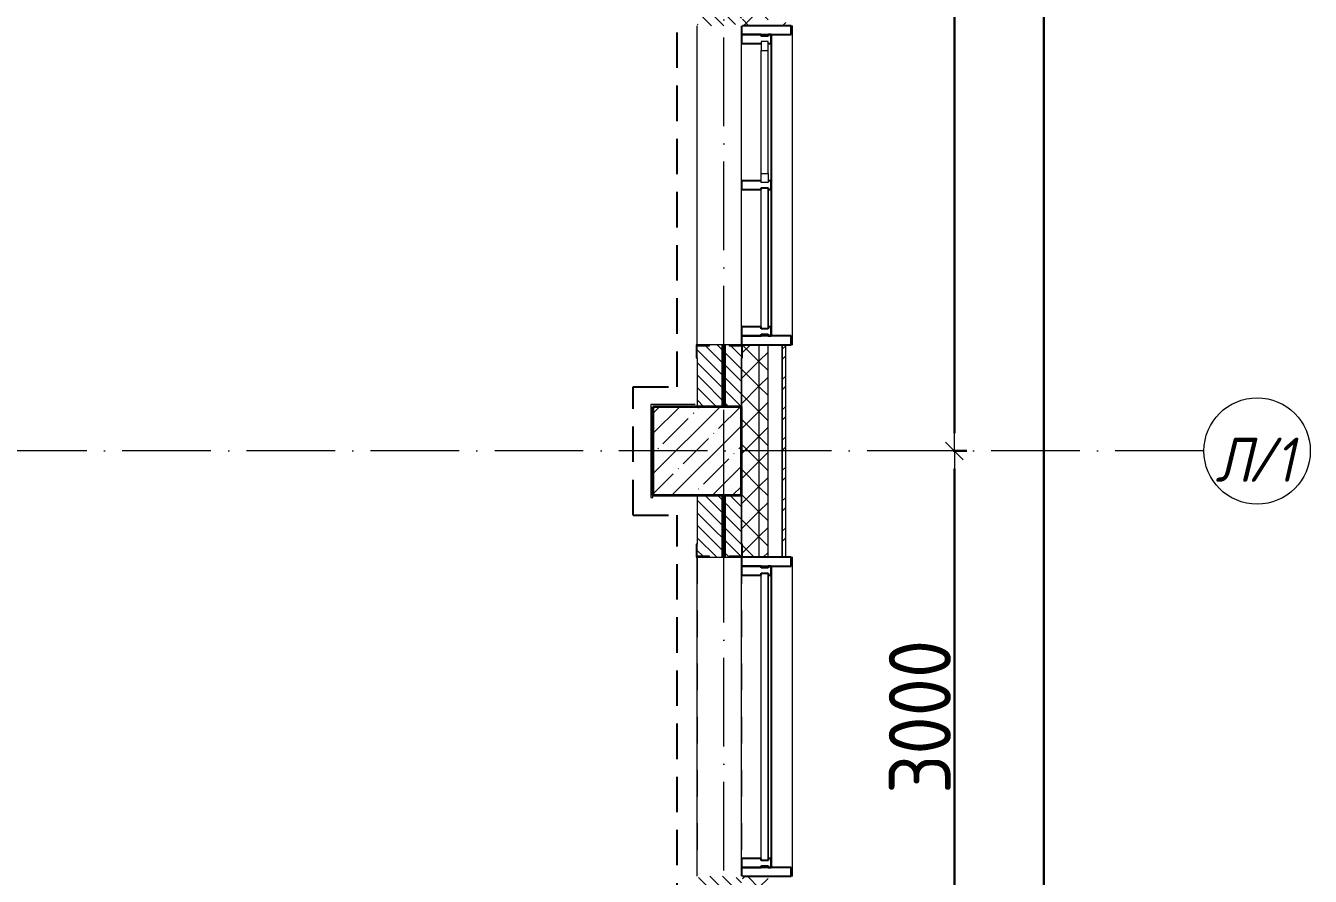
# Model space of a CAD drawing. Header units: millimetres. Extents: x -213536 to 1564669, y -45299 to 942238.
# Drawn here: x 666626 to 673872, y 443985 to 448785 of the extents above; entities that cross this region are included whole.
import ezdxf

# ---------------------------------------------------------------- set-up
doc = ezdxf.new("R2010")
doc.units = ezdxf.units.MM
for name, pattern in [('50_200_ШТРИХ_1Т_ш5_п1_п1_', [700.0000000000001, 500.0000000000001, -100, 0, -100]), ('Штрих короткий', [300, 150, -150]), ('Штриховая _2 мм - 1 мм_', [300, 200, -100])]:
    doc.linetypes.add(name, pattern=pattern)
for name, color, linetype, lineweight in [('0-1', 7, 'Continuous', 5), ('0-2', 7, 'Continuous', 9), ('2.1) ПГП окна 2.8 м', 5, 'Continuous', 30), ('3) ЖБ 4м', 3, 'Continuous', 30), ('Импосты витража', 7, 'Continuous', 9), ('Импосты витража-1', 7, 'Continuous', 25), ('Каркас_Импост', 7, 'Continuous', 13), ('Несущие колонны', 7, 'Continuous', 9), ('Несущие колонны-1', 7, 'Continuous', 35), ('Обобщенные модели', 7, 'Continuous', 9), ('Общие ребра', 7, 'Continuous', 9), ('Окна', 7, 'Continuous', 9), ('Оси', 7, 'Continuous', 9), ('Оси-1', 7, 'Continuous', 20), ('Оси-2', 7, '50_200_ШТРИХ_1Т_ш5_п1_п1_', 9), ('Остекление-1', 7, 'Continuous', 9), ('Перемычка-1', 7, 'Штрих короткий', 9), ('Размеры', 7, 'Continuous', 15), ('Стены', 7, 'Continuous', 9), ('Стены-1', 7, 'Continuous', 13), ('Штриховка разреза-1', 7, 'Continuous', 9)]:
    doc.layers.add(name, color=color, linetype=linetype, lineweight=lineweight)
doc.layers.add('Каркас_Импост-2', color=7, linetype='Continuous', lineweight=9, true_color=0xaaaaaa)
doc.layers.add('СТ-1_1', color=7, linetype='Штриховая _2 мм - 1 мм_', lineweight=90, true_color=0x888888)
doc.layers.get('0-2').off()
doc.styles.add('ISOCPEUR_I_1', font='isocpeui.ttf', dxfattribs={"width": 0.85, "height": 2.5})
doc.styles.add('СПДС', font='isocpeur.ttf', dxfattribs={"width": 0.9})
doc.dimstyles.new('Размера А3', dxfattribs={"dimtxt": 200, "dimasz": 100, "dimexe": 70, "dimexo": 100, "dimgap": 20, "dimtad": 1, "dimdec": 0, "dimrnd": 10, "dimzin": 0, "dimdsep": 46, "dimtxsty": 'СПДС', "dimblk": 'ARROWHEAD_6', "dimcen": 1, "dimclrd": 256, "dimclre": 256, "dimclrt": 256, "dimazin": 0, "dimtfac": 1, "dimtdec": 0, "dimtmove": 2, "dimatfit": 3, "dimfxl": 1, "dimtolj": 1, "dimtzin": 0, "dimarcsym": 0})
pattern_1 = [(45, (0, 0), (-70.71067811865476, 70.71067811865476), []), (135, (0, 0), (-70.71067811865476, -70.71067811865474), [])]
pattern_2 = [(135, (0, 0), (-35.35533905932738, -35.35533905932737), [])]

# ---------------------------------------------------------------- blocks, each defined once
blk = doc.blocks.new('Ось сетки - Круг_Ø6_00__ISO-2_5_0_9K_-16731441-АИ2_03_План отделки стен 3-го этажа _Часть 2_')
at = {"layer": 'Оси-1'}
blk.add_circle((0, 0), 3.000000000000003, dxfattribs=at)
blk = doc.blocks.new('ARROWHEAD_6')
at = {"color": 0, "linetype": 'Continuous'}
for p, q in [((0, 0), (-1, 0)), ((-0.5, -0.5), (0.5, 0.5))]:
    blk.add_line(p, q, dxfattribs=at)
blk = doc.blocks.new('*D4764')
at = {"layer": 'Defpoints', "color": 0, "transparency": 16777216}
for p in [(535386.8337028695, 446385.447466049), (535492.8997200484, 446385.447466049), (535386.8337028694, 443385.4474660496)]:
    blk.add_point(p, dxfattribs=at)
at = {"layer": 'Размеры', "lineweight": -2, "transparency": 16777216}
for p, q in [((535486.8337028695, 446385.447466049), (535562.8997200484, 446385.447466049)), ((535492.8997200484, 443485.4474660496), (535492.8997200484, 446285.447466049)), ((535486.8337028694, 443385.4474660496), (535562.8997200484, 443385.4474660496))]:
    blk.add_line(p, q, dxfattribs=at)
at = {"layer": 'Размеры', "lineweight": -2, "transparency": 16777216, "xscale": 100, "yscale": 100, "zscale": 100}
for p, rotation in [((535492.8997200484, 446385.447466049), 90), ((535492.8997200484, 443385.4474660496), 270)]:
    blk.add_blockref('ARROWHEAD_6', p, dxfattribs=dict(at, rotation=rotation))
at = {"layer": 'Размеры', "transparency": 16777216, "insert": (535297.8997200484, 444885.447466049), "char_height": 350, "width": 2.488444791167504, "attachment_point": 5, "rotation": 90, "style": 'СПДС'}
blk.add_mtext('\\A1;3000', dxfattribs=at)
blk = doc.blocks.new('*D4765')
at = {"layer": 'Defpoints', "color": 0, "transparency": 16777216}
for p in [(535386.8337028695, 452385.4474660491), (535492.8997200484, 452385.4474660491), (535386.8337028695, 446385.447466049)]:
    blk.add_point(p, dxfattribs=at)
at = {"layer": 'Размеры', "lineweight": -2, "transparency": 16777216}
for p, q in [((535486.8337028695, 452385.4474660491), (535562.8997200484, 452385.4474660491)), ((535492.8997200484, 446485.447466049), (535492.8997200484, 452285.4474660491)), ((535486.8337028695, 446385.447466049), (535562.8997200484, 446385.447466049))]:
    blk.add_line(p, q, dxfattribs=at)
at = {"layer": 'Размеры', "lineweight": -2, "transparency": 16777216, "xscale": 100, "yscale": 100, "zscale": 100}
for p, rotation in [((535492.8997200484, 452385.4474660491), 90), ((535492.8997200484, 446385.447466049), 270)]:
    blk.add_blockref('ARROWHEAD_6', p, dxfattribs=dict(at, rotation=rotation))
at = {"layer": 'Размеры', "transparency": 16777216, "insert": (535297.8997200484, 449385.4474660488), "char_height": 350, "width": 2.488444791167504, "attachment_point": 5, "rotation": 90, "style": 'СПДС'}
blk.add_mtext('\\A1;6000', dxfattribs=at)
blk = doc.blocks.new('*D4774')
at = {"layer": 'Defpoints', "color": 0, "transparency": 16777216}
for p in [(535630.4098642184, 474285.4474660491), (535998.287432838, 474285.4474660491), (535892.2214156588, 425235.4474660497)]:
    blk.add_point(p, dxfattribs=at)
at = {"layer": 'Размеры', "lineweight": -2, "transparency": 16777216}
for p, q in [((535730.4098642184, 474285.4474660491), (536068.287432838, 474285.4474660491)), ((535998.287432838, 425335.4474660497), (535998.287432838, 474185.4474660491)), ((535992.2214156588, 425235.4474660497), (536068.287432838, 425235.4474660497))]:
    blk.add_line(p, q, dxfattribs=at)
at = {"layer": 'Размеры', "lineweight": -2, "transparency": 16777216, "xscale": 100, "yscale": 100, "zscale": 100}
for p, rotation in [((535998.287432838, 474285.4474660491), 90), ((535998.287432838, 425235.4474660497), 270)]:
    blk.add_blockref('ARROWHEAD_6', p, dxfattribs=dict(at, rotation=rotation))
at = {"layer": 'Размеры', "transparency": 16777216, "insert": (535803.287432838, 449760.4474660491), "char_height": 350, "width": 3.185963406873547, "attachment_point": 5, "rotation": 90, "style": 'СПДС'}
blk.add_mtext('\\A1;49050', dxfattribs=at)
blk = doc.blocks.new('BSC_Колонна _Прямоугольная - 500х500-V31-АИ2_03_План отделки стен 3-го этажа _Часть 2_')
at = {"layer": 'Несущие колонны'}
h = blk.add_hatch(dxfattribs=at)
h.set_pattern_fill('FP_39', color=256, style=0, pattern_type=2)
h.set_pattern_definition([(45, (-103350, -21150), (-114.0492527375783, 114.0492527375783), []), (45, (-103235.951, -21150), (-114.0492527375783, 114.0492527375783), [201.613, -40.323, 3.353, -36.97])])
h.paths.add_polyline_path([(-249.9999999998912, -249.9999999999778), (250.0000000000991, -249.9999999999692), (250.0000000000991, 250.0000000000211), (-249.9999999999085, 250.0000000000211)], flags=0)
at = {"layer": 'Несущие колонны-1'}
for p, q in [((250.0000000000001, 250), (-250.0000000000001, 249.9999999999993)), ((-250.0000000000001, 249.9999999999993), (-249.9999999999954, -249.9999999999999)), ((249.9999999999998, -249.999999999992), (250.0000000000001, 250)), ((-249.9999999999954, -249.9999999999999), (249.9999999999998, -249.999999999992))]:
    blk.add_line(p, q, dxfattribs=at)
blk = doc.blocks.new('PNS_Панель прямоугольная1 - Нр_Стекло - 40мм-25293744-АИ2_03_План отделки стен 3-го этажа _Часть 2_')
at = {"layer": 'Остекление-1'}
for p, q in [((-799.9999999999962, 39.99999999999774), (799.9999999999966, 39.99999999999774)), ((-810.0000000000045, -2.263023102244688e-12), (810.0000000000034, -2.263023102244688e-12)), ((799.9999999999966, -2.263023102244688e-12), (-800.0000000000047, -2.263023102244688e-12))]:
    blk.add_line(p, q, dxfattribs=at)
blk = doc.blocks.new('Прямоугольный импост - Импост структурный с накладкой - 150мм-25651488-АИ2_03_План отделки стен 3-го этажа _Часть 2_')
at = {"layer": 'Импосты витража'}
for p, q in [((41649.99999999909, -100.0000000013257), (43249.99999999909, -100.0000000013512)), ((41649.99999999909, -267.0000000013258), (43249.99999999909, -267.0000000013512))]:
    blk.add_line(p, q, dxfattribs=at)
blk = doc.blocks.new('Прямоугольный импост - Импост структурный с накладкой - 150мм-25651501-АИ2_03_План отделки стен 3-го этажа _Часть 2_')
at = {"layer": 'Импосты витража-1'}
for p, q in [((-25.00000000000298, 0), (-25.00000000000298, 17.00000000000006)), ((-25.00000000000298, 17.00000000000006), (25.00000000000298, 17.00000000000006)), ((-14.99999999999659, 0), (-25.00000000000298, 0)), ((-14.99999999999659, -39.99999999999998), (-14.99999999999659, 0)), ((25.00000000000298, 0), (14.99999999999659, 0)), ((14.99999999999659, 0), (14.99999999999659, -39.99999999999998)), ((25.00000000000298, 17.00000000000006), (25.00000000000298, 0)), ((-25.00000000000298, -150), (-25.00000000000298, -39.99999999999998)), ((-25.00000000000298, -39.99999999999998), (-14.99999999999659, -39.99999999999998)), ((14.99999999999659, -39.99999999999998), (25.00000000000298, -39.99999999999998)), ((25.00000000000298, -39.99999999999998), (25.00000000000298, -150)), ((25.00000000000298, -150), (-25.00000000000298, -150))]:
    blk.add_line(p, q, dxfattribs=at)
blk = doc.blocks.new('Прямоугольный импост - Откос НВФ_50х280 мм-25995271-АИ2_03_План отделки стен 3-го этажа _Часть 2_')
at = {"layer": 'Импосты витража-1'}
for p, q in [((-49.99999999999729, 129.9999999999999), (0, 129.9999999999999)), ((-49.99999999999729, -150), (-49.99999999999729, 130)), ((0, 129.9999999999999), (0, -144.000000000335)), ((0, -150), (-49.99999999999729, -150))]:
    blk.add_line(p, q, dxfattribs=at)
blk = doc.blocks.new('Прямоугольный импост - Откос НВФ_50х280 мм-25995273-АИ2_03_План отделки стен 3-го этажа _Часть 2_')
at = {"layer": 'Импосты витража-1'}
for p, q in [((0, 130), (-49.99999999999729, 130)), ((-49.99999999999729, 130), (-49.99999999999729, -150)), ((0, -144.0000000003181), (0, 130)), ((-49.99999999999729, -150), (0, -150))]:
    blk.add_line(p, q, dxfattribs=at)
blk = doc.blocks.new('PNS_Панель прямоугольная2 - Нр_Стекло - 40мм-26243474-АИ2_03_План отделки стен 3-го этажа _Часть 2_')
at = {"layer": 'Каркас_Импост'}
for p, q in [((-397.500000000002, -2.258793152520866e-12), (-397.500000000002, 39.9999999999943)), ((-397.500000000002, 39.9999999999943), (-347.5000000000051, 39.9999999999943)), ((-347.5000000000051, 39.9999999999943), (-347.5000000000051, -2.258793152520866e-12)), ((397.500000000001, 39.9999999999943), (347.5000000000048, 39.9999999999943)), ((347.5000000000048, 39.9999999999943), (347.5000000000048, -2.258793152520866e-12)), ((397.500000000001, -2.258793152520866e-12), (397.500000000001, 39.9999999999943)), ((-347.5000000000051, -2.258793152520866e-12), (-397.500000000002, -2.258793152520866e-12)), ((347.5000000000048, -2.258793152520866e-12), (397.500000000001, -2.258793152520866e-12))]:
    blk.add_line(p, q, dxfattribs=at)
at = {"layer": 'Каркас_Импост-2'}
for p, q in [((-347.5000000000051, 39.9999999999943), (347.5000000000048, 39.9999999999943)), ((-347.5000000000051, -2.258793152520866e-12), (347.5000000000048, -2.258793152520866e-12))]:
    blk.add_line(p, q, dxfattribs=at)
blk = doc.blocks.new('Прямоугольный импост - Импост структурный с накладкой - 150мм-25647633-АИ2_03_План отделки стен 3-го этажа _Часть 2_')
at = {"layer": 'Импосты витража-1'}
for p, q in [((-24.99999999999973, 0), (-24.99999999999973, 17.00000000000006)), ((-24.99999999999973, 17.00000000000006), (24.99999999999973, 17.00000000000006)), ((-14.99999999999984, 0), (-24.99999999999973, 0)), ((-14.99999999999984, -39.99999999999998), (-14.99999999999984, 0)), ((24.99999999999973, 17.00000000000006), (24.99999999999973, 0)), ((-24.99999999999973, -150), (-24.99999999999973, -39.99999999999998)), ((-24.99999999999973, -39.99999999999998), (-14.99999999999984, -39.99999999999998)), ((24.99999999999973, -39.99999999999998), (24.99999999999973, -150)), ((24.99999999999973, -150), (-24.99999999999973, -150))]:
    blk.add_line(p, q, dxfattribs=at)
blk = doc.blocks.new('Прямоугольный импост - Импост структурный с накладкой - 150мм-25647642-АИ2_03_План отделки стен 3-го этажа _Часть 2_')
at = {"layer": 'Импосты витража'}
for p, q in [((27274.99999999808, -100.0000000015893), (28049.99999999808, -100.0000000016216)), ((27274.99999999808, -267.0000000015894), (28049.99999999807, -267.0000000016217))]:
    blk.add_line(p, q, dxfattribs=at)
blk = doc.blocks.new('Прямоугольный импост - Импост структурный с накладкой - 150мм-V161-АИ2_03_План отделки стен 3-го этажа _Часть 2_')
at = {"layer": 'Импосты витража-1'}
for p, q in [((-24.99999999999973, 0), (-24.99999999999973, 17.00000000000006)), ((-24.99999999999973, 17.00000000000006), (24.99999999999973, 17.00000000000006)), ((24.99999999999973, 0), (14.99999999999984, 0)), ((14.99999999999984, 0), (14.99999999999984, -39.99999999999998)), ((24.99999999999973, 17.00000000000006), (24.99999999999973, 0)), ((-24.99999999999973, -150), (-24.99999999999973, -39.99999999999998)), ((14.99999999999984, -39.99999999999998), (24.99999999999973, -39.99999999999998)), ((24.99999999999973, -39.99999999999998), (24.99999999999973, -150)), ((24.99999999999973, -150), (-24.99999999999973, -150))]:
    blk.add_line(p, q, dxfattribs=at)
blk = doc.blocks.new('PNS_Панель прямоугольная1 - Нр_Стекло - 40мм-25259299-АИ2_03_План отделки стен 3-го этажа _Часть 2_')
at = {"layer": 'Остекление-1'}
for p, q in [((-387.5000000000005, 39.99999999999774), (387.500000000001, 39.99999999999774)), ((-397.5000000000045, -2.263023102244688e-12), (397.5000000000034, -2.263023102244688e-12)), ((387.5000000000009, -2.263023102244688e-12), (-387.4999999999963, -2.263023102244688e-12))]:
    blk.add_line(p, q, dxfattribs=at)
blk = doc.blocks.new('Прямоугольный импост - Импост структурный с накладкой - 150мм-25647644-АИ2_03_План отделки стен 3-го этажа _Часть 2_')
at = {"layer": 'Импосты витража-1'}
for p, q in [((-24.99999999999865, 0), (-24.99999999999865, 17.00000000000006)), ((-24.99999999999865, 17.00000000000006), (24.99999999999865, 17.00000000000006)), ((-15.00000000000092, 0), (-24.99999999999865, 0)), ((-15.00000000000092, -39.99999999999998), (-15.00000000000092, 0)), ((24.99999999999865, 0), (15.00000000000092, 0)), ((15.00000000000092, 0), (15.00000000000092, -39.99999999999998)), ((24.99999999999865, 17.00000000000006), (24.99999999999865, 0)), ((-24.99999999999865, -150), (-24.99999999999865, -39.99999999999998)), ((-24.99999999999865, -39.99999999999998), (-15.00000000000092, -39.99999999999998)), ((15.00000000000092, -39.99999999999998), (24.99999999999865, -39.99999999999998)), ((24.99999999999865, -39.99999999999998), (24.99999999999865, -150)), ((24.99999999999865, -150), (-24.99999999999865, -150))]:
    blk.add_line(p, q, dxfattribs=at)
blk = doc.blocks.new('Прямоугольный импост - Откос НВФ_50х280 мм-V169-АИ2_03_План отделки стен 3-го этажа _Часть 2_')
at = {"layer": 'Импосты витража-1'}
for p, q in [((-49.99999999999729, 130), (0, 130)), ((-49.99999999999729, -150), (-49.99999999999729, 130)), ((0, 130), (0, -143.9999999996997)), ((0, -150), (-49.99999999999729, -150))]:
    blk.add_line(p, q, dxfattribs=at)
blk = doc.blocks.new('Прямоугольный импост - Откос НВФ_50х280 мм-25993838-АИ2_03_План отделки стен 3-го этажа _Часть 2_')
at = {"layer": 'Импосты витража-1'}
for p, q in [((0, 130), (-50.00000000000163, 130)), ((-50.00000000000163, 130), (-50.00000000000163, -150)), ((0, -144.0000000005891), (0, 130)), ((-50.00000000000163, -150), (0, -150))]:
    blk.add_line(p, q, dxfattribs=at)
blk = doc.blocks.new('Проем_Дверь_Прямоугольный - 1800х2700h_оконные проемы-25805030-АИ2_03_План отделки стен 3-го этажа _Часть 2_')
at = {"layer": 'Перемычка-1'}
for p, q in [((899.9999999999917, 125.0000000009615), (-900.0000000000082, 125.0000000009615)), ((899.9999999999917, -125), (-900.0000000000082, -125))]:
    blk.add_line(p, q, dxfattribs=at)
blk = doc.blocks.new('Фахверк_СКБ_Уголок - 250_2700-27497298-АИ2_03_План отделки стен 3-го этажа _Часть 2_')
at = {"layer": 'Обобщенные модели'}
for p, q in [((199.9999999999932, 181.0000000000102), (124.9999999999923, 181.0000000000102)), ((124.9999999999923, 181.0000000000102), (124.9999999999923, 106.0000000000104)), ((130.9999999999934, 106.0000000000104), (130.9999999999934, 175.0000000000097)), ((130.9999999999934, 175.0000000000097), (199.9999999999932, 175.0000000000097)), ((199.9999999999932, 175.0000000000097), (199.9999999999932, 181.0000000000102)), ((124.9999999999923, 106.0000000000104), (130.9999999999934, 106.0000000000104)), ((130.9999999999925, -5.999999999986928), (124.9999999999923, -5.999999999986928)), ((124.9999999999923, -5.999999999986928), (124.9999999999923, -80.99999999998717)), ((130.9999999999925, -74.99999999998667), (130.9999999999925, -5.999999999986928)), ((124.9999999999923, -80.99999999998717), (199.9999999999924, -80.99999999998717)), ((199.9999999999924, -74.99999999998667), (130.9999999999925, -74.99999999998667)), ((199.9999999999924, -80.99999999998717), (199.9999999999924, -74.99999999998667))]:
    blk.add_line(p, q, dxfattribs=at)
blk = doc.blocks.new('Отлив_СКБ - Отлив витража_120_НВФ-31885687-АИ2_03_План отделки стен 3-го этажа _Часть 2_')
at = {"layer": 'Окна'}
for p, q in [((1749.999999997103, -1.999999999997927), (49.99999999759035, -1.999999999997927)), ((6.226485993465758e-12, -119.999999999992), (6.226485993465758e-12, -112.9999999994622)), ((6.328004786837482e-12, -119.9999999999919), (1800.000000000002, -119.9999999999919)), ((1800.000000000002, -112.9999999995046), (1800.000000000002, -119.999999999992))]:
    blk.add_line(p, q, dxfattribs=at)
blk = doc.blocks.new('0125-Р-ОО-Ш2-АР-о_23_10_2024_rvt-1-АИ2_03_План отделки стен 3-го этажа _Часть 2_')
at = {"layer": 'Штриховка разреза-1'}
h = blk.add_hatch(dxfattribs=at)
h.set_pattern_fill('FP_81', color=256, style=0, pattern_type=2)
h.set_pattern_definition(pattern_1)
h.paths.add_polyline_path([(103700.0000000004, -200.000000001526), (103699.9999999997, 749.9999999963349), (103606.0000000005, 749.9999999987864), (103606.0000000005, 674.9999999963345), (103600.0000000004, 674.9999999963345), (103600.0000000004, -200.0000000015174)], flags=0)
h.paths.add_polyline_path([(103700.0000000004, 2549.999999998793), (103700.0000000004, 3749.999999998668), (103606.0000000005, 3749.999999998668), (103606.0000000005, 3674.99999999697), (103600.0000000004, 3674.99999999697), (103600.0000000004, 2624.999999996342), (103606.0000000005, 2624.999999996342), (103606.0000000005, 2549.999999998793)], flags=0)
h.paths.add_polyline_path([(103700.0000000004, 5549.999999998674), (103700.0000000004, 6749.999999996287), (103606.0000000005, 6749.999999998688), (103606.0000000005, 6674.999999996297), (103600.0000000004, 6674.999999996297), (103600.0000000004, 5624.999999996387), (103606.0000000005, 5624.999999996387), (103606.0000000005, 5549.999999998674)], flags=0)
h.paths.add_polyline_path([(103700.0000000004, 8549.999999998685), (103700.0000000004, 9749.999999998612), (103606.0000000005, 9749.999999998612), (103606.0000000005, 9674.99999999629), (103600.0000000004, 9674.99999999629), (103600.0000000004, 8624.999999996979), (103606.0000000005, 8624.999999996979), (103606.0000000005, 8549.999999998694)], flags=0)
h.paths.add_polyline_path([(103700.0000000004, 11549.99999999861), (103700.0000000004, 12749.99999999864), (103606.0000000005, 12749.99999999864), (103606.0000000005, 12674.99999999869), (103600.0000000005, 12674.99999999869), (103600.0000000005, 11624.9999999963), (103606.0000000005, 11624.9999999963), (103606.0000000005, 11549.99999999861)], flags=0)
h.paths.add_polyline_path([(103606.0000000006, 17549.99999999865), (103700.0000000005, 17549.99999999865), (103700.0000000004, 18749.9999999987), (103606.0000000006, 18749.9999999987), (103606.0000000006, 18674.99999999741), (103600.0000000005, 18674.99999999741), (103600.0000000005, 17624.99999999739), (103606.0000000006, 17624.99999999739), (103606.0000000006, 17555.99999999739)], flags=0)
h.paths.add_polyline_path([(103700.0000000004, 20549.99999999869), (103700.0000000005, 21749.9999999987), (103606.0000000006, 21749.99999999869), (103606.0000000006, 21674.99999999747), (103600.0000000005, 21674.99999999747), (103600.0000000005, 20624.99999999746), (103606.0000000006, 20624.99999999746), (103606.0000000006, 20549.99999999869)], flags=0)
h.paths.add_polyline_path([(103700.0000000005, 23549.9999999987), (103700.0000000005, 24749.9999999987), (103606.0000000006, 24749.9999999987), (103606.0000000006, 24674.99999999871), (103600.0000000005, 24674.99999999871), (103600.0000000005, 23624.99999999736), (103606.0000000006, 23624.99999999736), (103606.0000000006, 23549.9999999987)], flags=0)
h.paths.add_polyline_path([(103606.0000000006, 26549.9999999987), (103700.0000000005, 26549.9999999987), (103700.0000000005, 27749.9999999987), (103606.0000000006, 27749.9999999987), (103606.0000000006, 27674.99999999879), (103600.0000000005, 27674.99999999879), (103600.0000000005, 26624.99999999744), (103606.0000000006, 26624.99999999744), (103606.0000000006, 26555.99999999743)], flags=0)
h.paths.add_polyline_path([(103606.0000000006, 29549.9999999987), (103700.0000000005, 29549.9999999987), (103700.0000000005, 30749.99999999877), (103606.0000000006, 30749.99999999877), (103606.0000000006, 30674.99999999882), (103600.0000000005, 30674.99999999882), (103600.0000000005, 29624.99999999747), (103606.0000000006, 29624.99999999747), (103606.0000000006, 29555.99999999747)], flags=0)
h.paths.add_polyline_path([(103700.0000000005, 35549.99999999876), (103700.0000000005, 36749.99999999884), (103606.0000000006, 36749.99999999884), (103606.0000000006, 36674.99999999883), (103600.0000000005, 36674.99999999883), (103600.0000000005, 35624.99999999884), (103606.0000000006, 35624.99999999884), (103606.0000000006, 35549.99999999877)], flags=0)
h.paths.add_polyline_path([(103606.0000000006, 38549.99999999884), (103700.0000000005, 38549.99999999884), (103700.0000000005, 39749.99999999884), (103606.0000000006, 39749.99999999884), (103606.0000000006, 39674.99999999883), (103600.0000000005, 39674.99999999883), (103600.0000000005, 38624.99999999883), (103606.0000000006, 38624.99999999883), (103606.0000000006, 38555.99999999883)], flags=0)
h.paths.add_polyline_path([(103606.0000000006, 41549.99999999884), (103700.0000000005, 41549.99999999884), (103700.0000000005, 42749.99999999891), (103606.0000000006, 42749.99999999891), (103606.0000000006, 42674.99999999881), (103600.0000000005, 42674.99999999881), (103600.0000000005, 41624.99999999884), (103606.0000000006, 41624.99999999884), (103606.0000000006, 41555.99999999884)], flags=0)
h.paths.add_polyline_path([(103700.0000000005, 47549.99999999894), (103700.0000000005, 48614.99999999884), (103600.0000000005, 48614.99999999884), (103600.0000000005, 47624.99999999892), (103606.0000000006, 47624.99999999892), (103606.0000000006, 47549.99999999894)], flags=0)
h = blk.add_hatch(dxfattribs=at)
h.set_pattern_fill('FP_81', color=256, style=0, pattern_type=2)
h.set_pattern_definition(pattern_1)
h.paths.add_polyline_path([(103700.0000000004, -250.0000000015233), (103750.0000000004, -250.0000000015233), (103750.0000000004, 749.9999999987864), (103700.0000000004, 749.9999999987864), (103700.0000000004, -200.000000001526)], flags=0)
h.paths.add_polyline_path([(103750.0000000004, 2549.999999998793), (103750.0000000004, 3749.999999998668), (103700.0000000004, 3749.999999998668), (103700.0000000004, 2549.999999998793)], flags=0)
h.paths.add_polyline_path([(103700.0000000004, 5549.999999998674), (103750.0000000004, 5549.999999998674), (103750.0000000004, 6749.999999998688), (103700.0000000004, 6749.999999998688), (103700.0000000004, 6024.78033143407)], flags=0)
h.paths.add_polyline_path([(103700.0000000004, 8549.999999998685), (103750.0000000004, 8549.999999998685), (103750.0000000004, 9749.999999998612), (103700.0000000004, 9749.999999998612), (103700.0000000004, 8796.96355595523)], flags=0)
h.paths.add_polyline_path([(103750.0000000004, 11549.99999999861), (103750.0000000004, 12749.99999999864), (103700.0000000004, 12749.99999999864), (103700.0000000004, 11549.99999999861)], flags=0)
h.paths.add_polyline_path([(103700.0000000005, 17549.99999999865), (103750.0000000004, 17549.99999999865), (103750.0000000004, 18749.9999999987), (103700.0000000004, 18749.9999999987), (103700.0000000005, 18037.5743043591)], flags=0)
h.paths.add_polyline_path([(103700.0000000004, 20549.99999999869), (103750.0000000004, 20549.99999999869), (103750.0000000005, 21749.99999999869), (103700.0000000005, 21749.9999999987), (103700.0000000004, 20809.75752888025)], flags=0)
h.paths.add_polyline_path([(103700.0000000005, 23549.9999999987), (103750.0000000005, 23549.9999999987), (103750.0000000005, 24749.9999999987), (103700.0000000005, 24749.9999999987), (103700.0000000005, 23581.94075340141)], flags=0)
h.paths.add_polyline_path([(103750.0000000005, 26549.9999999987), (103750.0000000005, 27749.9999999987), (103700.0000000005, 27749.9999999987), (103700.0000000005, 26549.9999999987)], flags=0)
h.paths.add_polyline_path([(103750.0000000005, 29549.9999999987), (103750.0000000005, 30749.99999999877), (103700.0000000005, 30749.99999999877), (103700.0000000005, 29549.9999999987)], flags=0)
h.paths.add_polyline_path([(103700.0000000005, 35549.99999999876), (103750.0000000005, 35549.99999999876), (103750.0000000005, 36749.99999999884), (103700.0000000005, 36749.99999999884), (103700.0000000005, 35594.73472632643)], flags=0)
h.paths.add_polyline_path([(103700.0000000005, 38549.99999999884), (103750.0000000005, 38549.99999999884), (103750.0000000005, 39749.99999999884), (103700.0000000005, 39749.99999999884), (103700.0000000005, 39290.97902568799)], flags=0)
h.paths.add_polyline_path([(103750.0000000005, 41549.99999999884), (103750.0000000005, 42749.99999999891), (103700.0000000005, 42749.99999999891), (103700.0000000005, 41549.99999999884)], flags=0)
h.paths.add_polyline_path([(103750.0000000005, 47549.99999999894), (103750.0000000005, 48614.99999999884), (103700.0000000005, 48614.99999999884), (103700.0000000005, 47549.99999999894)], flags=0)
h = blk.add_hatch(dxfattribs=at)
h.set_pattern_fill('FP_80', color=256, style=0, pattern_type=2)
h.set_pattern_definition([(45, (0, 0), (-85.5365859997931, 85.5365859997931), []), (45, (57.025, 0), (-85.5365859997931, 85.5365859997931), [])])
h.paths.add_polyline_path([(103830.0000000006, -350.0000000012234), (103850.0000000006, -350.0000000012234), (103850.0000000006, 749.9999999968372), (103830.0000000006, 749.9999999968372), (103830.0000000006, -330.0000000012279)], flags=0)
h.paths.add_polyline_path([(103850.0000000006, 2549.999999996324), (103850.0000000006, 3749.999999996831), (103830.0000000006, 3749.999999996831), (103830.0000000006, 2549.999999996324)], flags=0)
h.paths.add_polyline_path([(103850.0000000006, 5549.999999996336), (103850.0000000006, 6749.999999996842), (103830.0000000006, 6749.999999996842), (103830.0000000006, 5549.999999996336)], flags=0)
h.paths.add_polyline_path([(103850.0000000006, 8549.999999996338), (103850.0000000006, 9749.999999996837), (103830.0000000006, 9749.999999996837), (103830.0000000006, 8549.999999996338)], flags=0)
h.paths.add_polyline_path([(103830.0000000006, 11549.99999999634), (103850.0000000006, 11549.99999999634), (103850.0000000006, 12749.99999999684), (103830.0000000006, 12749.99999999685), (103830.0000000006, 11569.14678047639)], flags=0)
h.paths.add_polyline_path([(103850.0000000006, 17549.99999999496), (103850.0000000006, 18749.99999999683), (103830.0000000006, 18749.99999999684), (103830.0000000006, 17549.99999999496)], flags=0)
h.paths.add_polyline_path([(103830.0000000006, 20549.99999999635), (103850.0000000006, 20549.99999999635), (103850.0000000006, 21749.99999999685), (103830.0000000006, 21749.99999999685), (103830.0000000006, 20809.75752888025)], flags=0)
h.paths.add_polyline_path([(103850.0000000006, 23549.99999999635), (103850.0000000006, 24749.99999999686), (103830.0000000006, 24749.99999999686), (103830.0000000006, 23549.99999999635)], flags=0)
h.paths.add_polyline_path([(103850.0000000006, 26549.99999999635), (103850.0000000006, 27749.99999999685), (103830.0000000006, 27749.99999999685), (103830.0000000006, 26549.99999999635)], flags=0)
h.paths.add_polyline_path([(103830.0000000006, 29549.99999999635), (103850.0000000006, 29549.99999999635), (103850.0000000006, 30749.99999999686), (103830.0000000006, 30749.99999999686), (103830.0000000006, 30050.36827728412)], flags=0)
h.paths.add_polyline_path([(103830.0000000006, 35549.99999999912), (103850.0000000006, 35549.99999999913), (103850.0000000006, 36749.99999999825), (103830.0000000006, 36749.99999999825), (103830.0000000006, 35594.73472632643)], flags=0)
h.paths.add_polyline_path([(103830.0000000007, 38549.99999999775), (103850.0000000007, 38549.99999999775), (103850.0000000007, 39749.99999999811), (103830.0000000007, 39749.99999999811), (103830.0000000007, 39290.97902568799)], flags=0)
h.paths.add_polyline_path([(103830.0000000007, 41549.99999999761), (103850.0000000007, 41549.99999999761), (103850.0000000007, 42749.9999999969), (103830.0000000007, 42749.9999999969), (103830.0000000007, 42063.16225020914)], flags=0)
h.paths.add_polyline_path([(103830.0000000007, 47549.99999999759), (103850.0000000007, 47549.99999999759), (103850.0000000007, 48614.99999999885), (103830.0000000007, 48614.99999999886), (103830.0000000007, 47607.52869925146)], flags=0)
h = blk.add_hatch(dxfattribs=at)
h.set_pattern_fill('FP_1', color=256, style=0, pattern_type=2)
h.set_pattern_definition(pattern_2)
h.paths.add_polyline_path([(103350.0000000005, 21399.99999999869), (103600.0000000006, 21399.99999999869), (103600.0000000006, 21743.99999999748), (103531.0000000006, 21743.99999999747), (103531.0000000006, 21749.99999999869), (103419.0000000005, 21749.99999999869), (103419.0000000005, 21743.99999999747), (103350.0000000005, 21743.99999999749), (103350.0000000005, 21493.99999999783)], flags=0)
h.paths.add_polyline_path([(103419.0000000005, 23549.9999999987), (103531.0000000006, 23549.9999999987), (103531.0000000006, 23555.99999999735), (103600.0000000006, 23555.99999999737), (103600.0000000006, 24743.9999999987), (103531.0000000006, 24743.99999999871), (103531.0000000006, 24749.9999999987), (103419.0000000005, 24749.9999999987), (103419.0000000005, 24743.99999999871), (103350.0000000005, 24743.99999999872), (103350.0000000005, 23555.99999999735), (103419.0000000005, 23555.99999999735)], flags=0)
h.paths.add_polyline_path([(103419.0000000005, 26549.9999999987), (103531.0000000006, 26549.9999999987), (103531.0000000006, 26555.99999999743), (103600.0000000006, 26555.99999999745), (103600.0000000006, 26899.9999999988), (103350.0000000005, 26899.9999999988), (103350.0000000005, 26555.99999999741), (103419.0000000005, 26555.99999999744)], flags=0)
h = blk.add_hatch(dxfattribs=at)
h.set_pattern_fill('FP_1', color=256, style=0, pattern_type=2)
h.set_pattern_definition(pattern_2)
h.paths.add_polyline_path([(103350.0000000005, 18399.9999999988), (103600.0000000005, 18399.9999999988), (103600.0000000005, 18743.9999999974), (103531.0000000006, 18743.99999999741), (103531.0000000006, 18749.9999999987), (103419.0000000005, 18749.9999999987), (103419.0000000006, 18743.99999999741), (103350.0000000005, 18743.99999999742), (103350.0000000005, 18674.99999999741)], flags=0)
h.paths.add_polyline_path([(103531.0000000006, 20549.99999999869), (103531.0000000006, 20555.99999999745), (103600.0000000006, 20555.99999999747), (103600.0000000006, 20899.99999999869), (103350.0000000005, 20899.99999999869), (103350.0000000005, 20555.99999999745), (103419.0000000005, 20555.99999999745), (103419.0000000005, 20549.9999999987)], flags=0)
at = {"layer": 'Общие ребра'}
for p, q in [((103700.0000000003, 20549.99999999868), (103700.0000000003, 21749.99999999869)), ((103750.0000000003, 20549.99999999868), (103750.0000000003, 21749.99999999868)), ((103600.0000000003, 21674.99999999745), (103600.0000000003, 21399.99999999867)), ((103600.0000000004, 21399.99999999867), (103600.0000000004, 21674.99999999745)), ((103600.0000000003, 20899.99999999868), (103600.0000000003, 20624.99999999744)), ((103600.0000000004, 20624.99999999744), (103600.0000000004, 20899.99999999868))]:
    blk.add_line(p, q, dxfattribs=at)
at = {"layer": 'Стены'}
for p, q in [((103350.0000000005, 21749.99999999869), (103350.0000000005, 23549.99999999869)), ((103350.0000000005, 18749.99999999868), (103350.0000000005, 20549.99999999869))]:
    blk.add_line(p, q, dxfattribs=at)
at = {"layer": 'Стены-1'}
for p, q in [((103531.0000000004, 21749.99999999868), (103419.0000000004, 21749.99999999868)), ((103830.0000000003, 21749.99999999868), (103606.0000000004, 21749.99999999868)), ((103830.0000000003, 20549.99999999868), (103830.0000000003, 21749.99999999868)), ((103850.0000000005, 21749.99999999683), (103830.0000000005, 21749.99999999683)), ((103830.0000000005, 21749.99999999683), (103830.0000000005, 20549.99999999633)), ((103850.0000000005, 20549.99999999633), (103850.0000000005, 21749.99999999683)), ((103350.0000000004, 21674.99999999745), (103350.0000000004, 21399.99999999867)), ((103350.0000000004, 20899.99999999868), (103350.0000000004, 20624.99999999744)), ((103419.0000000004, 20549.99999999869), (103531.0000000004, 20549.99999999869)), ((103606.0000000004, 20549.99999999868), (103830.0000000003, 20549.99999999868)), ((103830.0000000005, 20549.99999999633), (103850.0000000005, 20549.99999999633))]:
    blk.add_line(p, q, dxfattribs=at)
at = {"layer": '0-2'}
for name, p, rotation in [('Проем_Дверь_Прямоугольный - 1800х2700h_оконные проемы-25805030-АИ2_03_План отделки стен 3-го этажа _Часть 2_', (103475.0000000004, 22649.99999999868), 269.9999999999999), ('Отлив_СКБ - Отлив витража_120_НВФ-31885687-АИ2_03_План отделки стен 3-го этажа _Часть 2_', (103767.0000000003, 21749.99999999531), 90), ('Прямоугольный импост - Импост структурный с накладкой - 150мм-25647642-АИ2_03_План отделки стен 3-го этажа _Часть 2_', (103499.9999999983, -4600.000000000864), 89.99999999999999), ('PNS_Панель прямоугольная2 - Нр_Стекло - 40мм-26243474-АИ2_03_План отделки стен 3-го этажа _Часть 2_', (103749.9999999999, 23062.49999999721), 89.9999999999975), ('Прямоугольный импост - Импост структурный с накладкой - 150мм-25647642-АИ2_03_План отделки стен 3-го этажа _Часть 2_', (103499.9999999976, -5425.000000000859), 89.99999999999878), ('PNS_Панель прямоугольная1 - Нр_Стекло - 40мм-25259299-АИ2_03_План отделки стен 3-го этажа _Часть 2_', (103749.9999999998, 22237.4999999972), 89.9999999999975), ('Фахверк_СКБ_Уголок - 250_2700-27497298-АИ2_03_План отделки стен 3-го этажа _Часть 2_', (103425.0000000004, 21874.99999999744), 269.9999999999999), ('Прямоугольный импост - Откос НВФ_50х280 мм-25993838-АИ2_03_План отделки стен 3-го этажа _Часть 2_', (103749.9999999998, 21749.99999999718), 269.9999999999975), ('Фахверк_СКБ_Уголок - 250_2700-27497298-АИ2_03_План отделки стен 3-го этажа _Часть 2_', (103525.0000000004, 20424.99999999744), 89.9999999999999), ('Проем_Дверь_Прямоугольный - 1800х2700h_оконные проемы-25805030-АИ2_03_План отделки стен 3-го этажа _Часть 2_', (103475.0000000004, 19649.99999999869), 89.99999999999993), ('Отлив_СКБ - Отлив витража_120_НВФ-31885687-АИ2_03_План отделки стен 3-го этажа _Часть 2_', (103767.0000000003, 18749.99999999531), 90), ('Прямоугольный импост - Импост структурный с накладкой - 150мм-25651488-АИ2_03_План отделки стен 3-го этажа _Часть 2_', (103499.9999999989, -22800.00000000136), 89.99999999999972), ('PNS_Панель прямоугольная1 - Нр_Стекло - 40мм-25293744-АИ2_03_План отделки стен 3-го этажа _Часть 2_', (103750.0000000005, 19649.99999999773), 89.99999999999899), ('Прямоугольный импост - Откос НВФ_50х280 мм-25995273-АИ2_03_План отделки стен 3-го этажа _Часть 2_', (103750.0000000005, 18749.99999999773), 269.999999999999)]:
    blk.add_blockref(name, p, dxfattribs=dict(at, rotation=rotation))
at = {"layer": '0-2', "extrusion": (0, 0, -1)}
for name, p, rotation in [('Прямоугольный импост - Откос НВФ_50х280 мм-V169-АИ2_03_План отделки стен 3-го этажа _Часть 2_', (-103749.9999999999, 23549.99999999668), 90.0000000000025), ('Прямоугольный импост - Импост структурный с накладкой - 150мм-V161-АИ2_03_План отделки стен 3-го этажа _Часть 2_', (-103749.9999999999, 23474.99999999721), 90.0000000000025), ('Прямоугольный импост - Импост структурный с накладкой - 150мм-25647633-АИ2_03_План отделки стен 3-го этажа _Часть 2_', (-103749.9999999999, 22649.9999999972), 90.0000000000025), ('Прямоугольный импост - Импост структурный с накладкой - 150мм-25647644-АИ2_03_План отделки стен 3-го этажа _Часть 2_', (-103749.9999999998, 21824.9999999972), 90.0000000000025), ('Прямоугольный импост - Откос НВФ_50х280 мм-25995271-АИ2_03_План отделки стен 3-го этажа _Часть 2_', (-103750.0000000005, 20549.99999999773), 90.00000000000101), ('Прямоугольный импост - Импост структурный с накладкой - 150мм-25651501-АИ2_03_План отделки стен 3-го этажа _Часть 2_', (-103750.0000000005, 20474.99999999773), 90.00000000000101), ('Прямоугольный импост - Импост структурный с накладкой - 150мм-25651501-АИ2_03_План отделки стен 3-го этажа _Часть 2_', (-103750.0000000005, 18824.99999999773), 90.00000000000101)]:
    blk.add_blockref(name, p, dxfattribs=dict(at, rotation=rotation))
at = {"layer": '0-2'}
blk.add_blockref('BSC_Колонна _Прямоугольная - 500х500-V31-АИ2_03_План отделки стен 3-го этажа _Часть 2_', (103350.0000000005, 21149.99999999868), dxfattribs=at)
blk = doc.blocks.new('3этНиз')
at = {"layer": 'СТ-1_1', "lineweight": 25}
for p, q in [((533930.0837769976, 446747.4474660491), (533930.0837769976, 452023.4474660486)), ((533680.0837769976, 446023.4474660485), (533680.0837769976, 446747.447466049)), ((533680.0837769976, 446747.447466049), (533930.0837769976, 446747.4474660491)), ((533680.0837769976, 446023.4474660485), (533930.0837769976, 446023.4474660485)), ((533930.0837769976, 443747.4474660485), (533930.0837769976, 446023.4474660485))]:
    blk.add_line(p, q, dxfattribs=at)
at = {"layer": 'Стены-1'}
for p, q in [((533780.0837769976, 446647.4474660491), (533780.0837769976, 446123.4474660485)), ((534030.0837769976, 446647.4474660491), (533780.0837769976, 446647.4474660491)), ((533792.0837769976, 446123.4474660485), (533792.0837769976, 446135.4474660485)), ((533780.0837769976, 446123.4474660485), (533792.0837769976, 446123.4474660485))]:
    blk.add_line(p, q, dxfattribs=at)
at = {"layer": '0-1'}
blk.add_blockref('0125-Р-ОО-Ш2-АР-о_23_10_2024_rvt-1-АИ2_03_План отделки стен 3-го этажа _Часть 2_', (430692.0837769971, 425235.4474660498), dxfattribs=at)
blk = doc.blocks.new('Ось 3 этаж')
at = {"layer": 'Оси-2'}
for p, q in [((534192.0837769969, 423014.7648033527), (534192.0837769969, 477896.751163092)), ((536900.4098642181, 446385.4474660488), (526392.0837769969, 446385.4474660488))]:
    blk.add_line(p, q, dxfattribs=at)
at = {"layer": 'Оси-1', "xscale": 99.99999999999993, "yscale": 99.99999999999993, "zscale": 99.99999999999993, "rotation": 89.99999999999984}
blk.add_blockref('Ось сетки - Круг_Ø6_00__ISO-2_5_0_9K_-16731441-АИ2_03_План отделки стен 3-го этажа _Часть 2_', (537200.4098642181, 446385.4474660488), dxfattribs=at)
at = {"layer": 'Оси', "char_height": 249.9999999999997, "attachment_point": 1, "style": 'ISOCPEUR_I_1'}
for s, insert, width in [('\\fISOCPEUR|b0|i1|c204|p34|;\\W.9;Л', (536964.9393821256, 446461.5233131985), 223.6708124999998), ('/1', (537149.4862571256, 446461.5233131985), 346.3289999999997)]:
    blk.add_mtext(s, dxfattribs=dict(at, insert=insert, width=width))
at = {"layer": 'Размеры'}
for base, p1, p2, picture, middle in [((535998.287432838, 474285.4474660491), (535892.2214156586, 425235.4474660495), (535630.4098642182, 474285.4474660488), '*D4774', (535803.287432838, 449760.4474660491)), ((535492.8997200484, 452385.4474660491), (535386.8337028692, 446385.4474660488), (535386.8337028692, 452385.4474660489), '*D4765', (535297.8997200484, 449385.4474660488)), ((535492.8997200484, 446385.447466049), (535386.8337028691, 443385.4474660493), (535386.8337028692, 446385.4474660488), '*D4764', (535297.8997200484, 444885.447466049))]:
    dim = blk.add_linear_dim(base=base, p1=p1, p2=p2, angle=90, dimstyle='Размера А3', override={"dimtxt": 350}, dxfattribs=at)
    dim.commit()
    dim.dimension.update_dxf_attribs({"geometry": picture, "text_midpoint": middle})

msp = doc.modelspace()

# ---------------------------------------------------------------- linework, layer by layer
at = {"layer": '2.1) ПГП окна 2.8 м', "color": 2, "lineweight": 60}
for points in [[(670563.9295582634, 446635.4474660485), (670563.9295582634, 446985.4474660485)], [(670563.9295582634, 445785.4474660485), (670563.9295582634, 446135.4474660485)]]:
    msp.add_lwpolyline(points, dxfattribs=at)

# ---------------------------------------------------------------- block references
at = {"color": 5, "lineweight": 30}
msp.add_blockref('Ось 3 этаж', (136371.8457812665, 0), dxfattribs=at)
at = {"layer": '3) ЖБ 4м'}
msp.add_blockref('3этНиз', (136371.8457812665, 0), dxfattribs=at)

doc.saveas('drawing.dxf')
